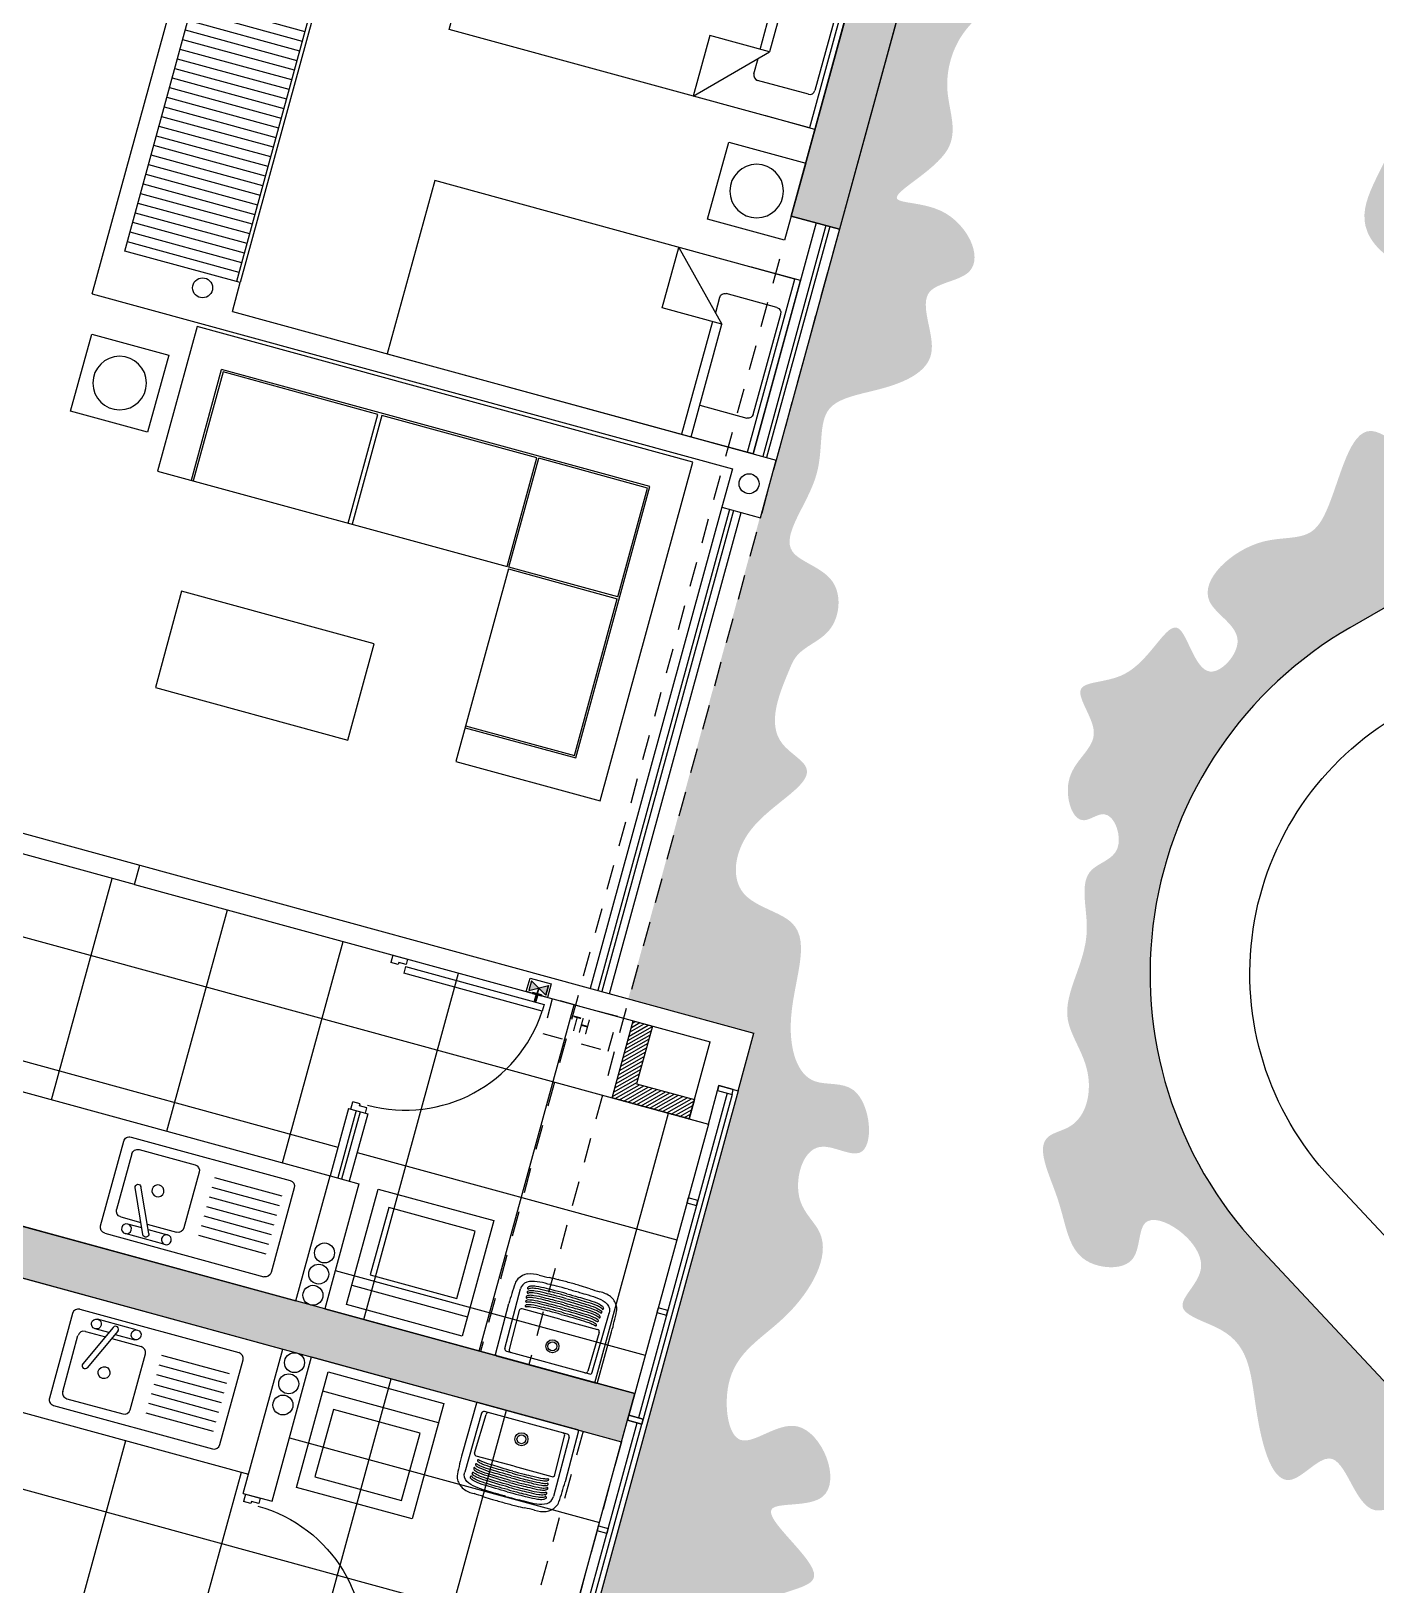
# Model space of a CAD drawing. Header units: millimetres. Extents: x 2471 to 2909, y 1327 to 1568.
# Drawn here: x 2601.81 to 2608.55, y 1382.75 to 1390.54 of the extents above; entities that cross this region are included whole.
import ezdxf
from ezdxf.enums import TextEntityAlignment as Align

# ---------------------------------------------------------------- set-up
doc = ezdxf.new("R2010")
doc.units = ezdxf.units.MM
doc.linetypes.add('CONTINUA', pattern=[0])
doc.linetypes.add('HIDDEN2', pattern=[0.1875, 0.125, -0.0625])
doc.layers.get('0').update_dxf_attribs({"color": 251, "lineweight": 9})
for name, color, linetype, lineweight in [('A-JARDIN', 251, 'Continuous', 13), ('A-MOBILIARIO', 251, 'Continuous', 13), ('A-MURO BAJO', 251, 'Continuous', 13), ('A-MUROS', 251, 'Continuous', 13), ('A-PLACAS', 251, 'Continuous', 13), ('A-PUERTAS', 251, 'Continuous', 13), ('A-VIDRIOS', 251, 'Continuous', 13), ('A-VIGAS', 251, 'HIDDEN2', 13), ('A_50_TextoIndicaciones', 251, 'Continuous', 13), ('CELOSIA', 251, 'Continuous', 13), ('CLOSET', 251, 'Continuous', 13), ('DLP_EQUIPAMIENTO', 251, 'Continuous', 13), ('Gas', 251, 'G_Larga', 13), ('HATCH', 251, 'Continuous', 13), ('RED-PLUVIAL', 251, 'Continuous', 13), ('XREF_PAISAJISMO_200612$0$A-MURO BAJO', 251, 'Continuous', 13)]:
    doc.layers.add(name, color=color, linetype=linetype, lineweight=lineweight)
doc.styles.add('AREAS', font='ARIALN.TTF', dxfattribs={"width": 0.8})
doc.styles.get("Standard").update_dxf_attribs({"font": 'arial.ttf'})
doc.linetypes.add('G_Larga', pattern='A,2,-0.01,["G",Standard,S=0.1,R=0,X=0,Y=-0.05],-0.1', length=2.11)

# ---------------------------------------------------------------- blocks, each defined once
blk = doc.blocks.new('ESTR_PISO-1_PISO')
at = {"layer": 'HATCH'}
h = blk.add_hatch(color=256, dxfattribs=at)
h.dxf.hatch_style = 1
h.paths.add_polyline_path([(-26.45, 2.95), (-29.9, 2.95), (-29.9, 1.5), (-29.65, 1.5), (-29.65, 2.7), (-26.45, 2.7)])
h.paths.add_polyline_path([(-22.65, -2.53), (-18.75, -2.53), (-18.75, 2.87), (-22.45, 2.87), (-22.45, -0.53), (-22.65, -0.53), (-22.65, 3.12), (-18.5, 3.12), (-18.5, -2.78), (-22.65, -2.78)])
h.paths.add_polyline_path([(-29.9, -2.45), (-26.45, -2.45), (-26.45, -2.2), (-29.9, -2.2)])
h.paths.add_polyline_path([(-30.3, -6.8), (-22.4, -6.8), (-22.4, -7.1), (-30.3, -7.1)])
h.paths.add_polyline_path([(-20.85, -4.75), (-21.55, -4.75), (-21.55, -5), (-20.85, -5)])
h.paths.add_polyline_path([(-22.45, 4.92), (-22.45, 6.87), (-18.75, 6.87), (-18.75, 4.92), (-18.55, 4.92), (-18.55, 6.87), (-18.05, 6.87), (-18.05, 7.12), (-22.45, 7.12), (-22.45, 13.72), (-22.65, 13.72), (-22.65, 4.92)])
h.paths.add_polyline_path([(-26.45, 8.52), (-29.65, 8.52), (-29.65, 9.7), (-29.9, 9.7), (-29.9, 8.27), (-26.45, 8.27)])
h.paths.add_polyline_path([(-19.15, 8.92), (-15.75, 8.92), (-15.75, 9.17), (-19.15, 9.17)])
h.paths.add_polyline_path([(-20.65, 18.07), (-16.65, 18.07), (-16.65, 18.32), (-20.65, 18.32)])
h.paths.add_polyline_path([(-19.15, 13.72), (-15.75, 13.72), (-15.75, 13.47), (-19.15, 13.47)])
h.paths.add_polyline_path([(-29.8, 18.32), (-25.8, 18.32), (-25.8, 18.07), (-29.55, 18.07), (-29.55, 17.67), (-29.8, 17.67)])
h.paths.add_polyline_path([(-26.45, 13.37), (-29.9, 13.37), (-29.9, 14.22), (-29.55, 14.22), (-29.55, 13.62), (-26.45, 13.62)])
h.paths.add_polyline_path([(-23.125, 31.12), (-28.725, 31.12), (-28.725, 30.92), (-23.375, 30.92), (-23.375, 24.62), (-23.125, 24.62)])
h.paths.add_polyline_path([(-17.2, 25.67), (-17.2, 24.22), (-17.45, 24.22), (-17.45, 25.67)])
h.paths.add_polyline_path([(-29, 25.67), (-29, 24.22), (-29.25, 24.22), (-29.25, 25.67)])
h.paths.add_polyline_path([(-29.25, 28.37), (-28.2, 28.37), (-28.2, 28.07), (-29.25, 28.07)])
h.paths.add_polyline_path([(-17.2, 30.92), (-17.2, 31.12), (-23.075, 31.12), (-23.075, 30.92)])
at = {"layer": 'A-PLACAS', "elevation": 0}
for points in [[(-17.2, 25.67), (-17.2, 24.22), (-17.45, 24.22), (-17.45, 25.67)], [(-20.65, 18.07), (-16.65, 18.07), (-16.65, 18.32), (-20.65, 18.32)]]:
    blk.add_lwpolyline(points, close=True, dxfattribs=at)
at = {"layer": 'A-VIGAS'}
for p, q in [((-17.45, 24.22, 0), (-17.45, 18.32, 0)), ((-17.2, 24.22, 0), (-17.2, 18.32, 0)), ((-16.85, 18.07, 0), (-16.85, 13.72, 0)), ((-16.65, 18.07, 0), (-16.65, 13.72, 0))]:
    blk.add_line(p, q, dxfattribs=at)
blk = doc.blocks.new('LAV_SEC')
at = {"layer": 'DLP_EQUIPAMIENTO', "color": 7}
blk.add_line((0, -0.1), (-0.6, -0.1), dxfattribs=at)
at = {"layer": 'DLP_EQUIPAMIENTO'}
blk.add_lwpolyline([(0, -0.6), (-0.6, -0.6), (-0.6, 0), (0, 0)], close=True, dxfattribs=at)
at = {"layer": 'DLP_EQUIPAMIENTO', "color": 7}
blk.add_lwpolyline([(-0.075, -0.175), (-0.525, -0.175), (-0.525, -0.525), (-0.075, -0.525)], close=True, dxfattribs=at)
blk = doc.blocks.new('LAV. AMAZONAS')
at = {"layer": 'DLP_EQUIPAMIENTO'}
for p, q in [((0.26, 0), (-0.26, 0)), ((-0.265, -0.005), (-0.2669, -0.2686)), ((-0.2271, -0.0469), (-0.2308, -0.3547)), ((0.2151, -0.035), (-0.2151, -0.035)), ((-0.208, -0.2488), (-0.2042, -0.0468)), ((0.208, -0.2488), (0.2042, -0.0468)), ((0.2271, -0.0469), (0.2308, -0.3547)), ((0.265, -0.005), (0.2669, -0.2686)), ((0, -0.261), (-0.196, -0.261)), ((0, -0.261), (0.196, -0.261))]:
    blk.add_line(p, q, dxfattribs=at)
at = {"layer": 'DLP_EQUIPAMIENTO', "color": 7}
for points in [[(-0.0001, -0.321, -0.004924), (-0.06, -0.3205, -0.005443), (-0.1041, -0.3191, -0.041272), (-0.157, -0.316, -0.068069), (-0.1833, -0.3101, -0.158546)], [(-0.0001, -0.31, -0.004924), (-0.06, -0.3095, -0.005443), (-0.1041, -0.3081, -0.041272), (-0.157, -0.305, -0.066903), (-0.1829, -0.2992, -0.004021)], [(-0.0001, -0.286, -0.004924), (-0.06, -0.2855, -0.005443), (-0.1041, -0.2841, -0.041272), (-0.157, -0.281, -0.059773), (-0.1802, -0.2762, -0.37117)], [(-0.0001, -0.297, -0.004924), (-0.06, -0.2965, -0.005443), (-0.1041, -0.2951, -0.041272), (-0.157, -0.292, -0.045554), (-0.1778, -0.2875)], [(0.0001, -0.286, 0.004924), (0.06, -0.2855, 0.005443), (0.1041, -0.2841, 0.041272), (0.157, -0.281, 0.059773), (0.1802, -0.2762, 0.37117)], [(0.0001, -0.297, 0.004924), (0.06, -0.2965, 0.005443), (0.1041, -0.2951, 0.041272), (0.157, -0.292, 0.045554), (0.1778, -0.2875)], [(0.0001, -0.31, 0.004924), (0.06, -0.3095, 0.005443), (0.1041, -0.3081, 0.041272), (0.157, -0.305, 0.066903), (0.1829, -0.2992, 0.004021)], [(0.0001, -0.321, 0.004924), (0.06, -0.3205, 0.005443), (0.1041, -0.3191, 0.041272), (0.157, -0.316, 0.068069), (0.1833, -0.3101, 0.158546)], [(-0.0001, -0.393, -0.004924), (-0.06, -0.3925, -0.005443), (-0.1041, -0.3911, -0.041272), (-0.157, -0.388, -0.064512), (-0.1851, -0.3816, -0.157603), (-0.1966, -0.3724)], [(-0.0001, -0.369, -0.004924), (-0.06, -0.3685, -0.005443), (-0.1041, -0.3671, -0.041272), (-0.157, -0.364, -0.068174), (-0.1834, -0.358, -0.157546), (-0.1925, -0.3517, -0.375783)], [(-0.0001, -0.382, -0.004924), (-0.06, -0.3815, -0.005443), (-0.1041, -0.3801, -0.041272), (-0.157, -0.377, -0.068174), (-0.1834, -0.371, -0.088848), (-0.1902, -0.3667, -0.37117)], [(-0.0001, -0.358, -0.004924), (-0.06, -0.3575, -0.005443), (-0.1041, -0.3561, -0.041272), (-0.157, -0.353, -0.068174), (-0.1834, -0.347, -0.012686), (-0.1882, -0.3447)], [(-0.0001, -0.334, -0.004924), (-0.06, -0.3335, -0.005443), (-0.1041, -0.3321, -0.041272), (-0.157, -0.329, -0.078711), (-0.1799, -0.3243, -0.062731), (-0.1859, -0.3211, -0.37117)], [(-0.0001, -0.345, -0.004924), (-0.06, -0.3445, -0.005443), (-0.1041, -0.3431, -0.041272), (-0.157, -0.34, -0.078711), (-0.1799, -0.3353, -0.054156), (-0.1851, -0.3326, -0.37117)], [(0.0001, -0.334, 0.004924), (0.06, -0.3335, 0.005443), (0.1041, -0.3321, 0.041272), (0.157, -0.329, 0.078711), (0.1799, -0.3243, 0.062731), (0.1859, -0.3211, 0.37117)], [(0.0001, -0.345, 0.004924), (0.06, -0.3445, 0.005443), (0.1041, -0.3431, 0.041272), (0.157, -0.34, 0.078711), (0.1799, -0.3353, 0.054156), (0.1851, -0.3326, 0.37117)], [(0.0001, -0.358, 0.004924), (0.06, -0.3575, 0.005443), (0.1041, -0.3561, 0.041272), (0.157, -0.353, 0.068174), (0.1834, -0.347, 0.012686), (0.1882, -0.3447)], [(0.0001, -0.369, 0.004924), (0.06, -0.3685, 0.005443), (0.1041, -0.3671, 0.041272), (0.157, -0.364, 0.068174), (0.1834, -0.358, 0.157546), (0.1925, -0.3517, 0.375783)], [(0.0001, -0.382, 0.004924), (0.06, -0.3815, 0.005443), (0.1041, -0.3801, 0.041272), (0.157, -0.377, 0.068174), (0.1834, -0.371, 0.088848), (0.1902, -0.3667, 0.37117)], [(0.0001, -0.393, 0.004924), (0.06, -0.3925, 0.005443), (0.1041, -0.3911, 0.041272), (0.157, -0.388, 0.064512), (0.1851, -0.3816, 0.157603), (0.1966, -0.3724)]]:
    blk.add_lwpolyline(points, format="xyb", dxfattribs=at)
at = {"layer": 'DLP_EQUIPAMIENTO'}
for points in [[(0, -0.417, -0.004925), (-0.0604, -0.4165, -0.00535), (-0.1043, -0.4151, -0.04023), (-0.1597, -0.4119, -0.10491), (-0.2087, -0.3967, -0.253945), (-0.2308, -0.3547, -0.253945)], [(0, -0.417, 0.004925), (0.0604, -0.4165, 0.00535), (0.1043, -0.4151, 0.04023), (0.1597, -0.4119, 0.10491), (0.2087, -0.3967, 0.253945), (0.2308, -0.3547, 0.253945)], [(-0.0611, -0.4495, 0.004927), (0, -0.45, 0.004927), (0.0611, -0.4495, 0.004927)]]:
    blk.add_lwpolyline(points, format="xyb", dxfattribs=at)
for radius in [0.0325, 0.0225]:
    blk.add_circle((0, -0.12), radius, dxfattribs=at)
for centre, radius, start, end in [((-0.26, -0.005), 0.005, 90, 179.5983), ((0.26, -0.005), 0.005, 0.4017, 90), ((-0.2151, -0.047), 0.012, 90, 179.31987), ((-0.1922, -0.047), 0.012, 90, 178.92487), ((0.1922, -0.047), 0.012, 1.07513, 90), ((0.2151, -0.047), 0.012, 0.68013, 90), ((1.0777, -0.2806), 1.3446, 179.48777, 183.97336), ((-0.196, -0.249), 0.012, 178.92487, 270), ((0.196, -0.249), 0.012, 270, 1.07513), ((-1.0777, -0.2806), 1.3446, 356.02664, 0.51223), ((-0.2016, -0.3694), 0.0623, 183.97336, 209.88729), ((0.2016, -0.3694), 0.0623, 330.11271, 356.02664), ((-0.1812, -0.3586), 0.0853, 209.37985, 246.45279), ((-0.165, -0.3061), 0.14, 248.94145, 273.2067), ((-0.1653, -1.2669), 0.821, 85.83353, 89.43183), ((-0.0188, 1.6329), 2.0828, 267.61129, 268.83808), ((0.0188, 1.6329), 2.0828, 271.16192, 272.38871), ((0.1653, -1.2669), 0.821, 90.56817, 94.16647), ((0.165, -0.3061), 0.14, 266.7933, 291.05855), ((0.1812, -0.3586), 0.0853, 293.54721, 330.62015)]:
    blk.add_arc(centre, radius, start, end, dxfattribs=at)
at = {"layer": 'DLP_EQUIPAMIENTO', "color": 7}
for centre, radius, start, end in [((-0.1848, -0.3029), 0.00409, 62.49072, 198.72203), ((-0.1792, -0.3009), 0.01, 198.72203, 245.46816), ((-0.1812, -0.2801), 0.00402, 67.2152, 203.94922), ((-0.1728, -0.2741), 0.0143, 212.14535, 249.2708), ((0.1728, -0.2741), 0.0143, 290.7292, 327.85465), ((0.1812, -0.2801), 0.00402, 336.05078, 112.7848), ((0.1848, -0.3029), 0.00409, 341.27797, 117.50928), ((0.1792, -0.3009), 0.01, 294.53184, 341.27797), ((-0.1935, -0.3694), 0.00427, 39.87924, 224.31503), ((-0.1898, -0.3485), 0.00418, 67.18441, 229.44378), ((-0.1843, -0.3232), 0.00817, 170.88837, 211.77597), ((-0.189, -0.3225), 0.00344, 23.66237, 170.88837), ((-0.1807, -0.321), 0.0124, 211.77597, 249.26327), ((0.1807, -0.321), 0.0124, 290.73673, 328.22403), ((0.189, -0.3225), 0.00344, 9.11163, 156.33763), ((0.1898, -0.3485), 0.00418, 310.55622, 112.81559), ((0.1935, -0.3694), 0.00427, 315.68497, 140.12076), ((0.1843, -0.3232), 0.00817, 328.22403, 9.11163)]:
    blk.add_arc(centre, radius, start, end, dxfattribs=at)
blk = doc.blocks.new('A$C7F1F7E1E')
for p, q in [((0.47, 0.8857), (0.03, 0.8857)), ((0, 0.03), (0, 0.8557)), ((0.5, 0.03), (0.5, 0.8557)), ((0.42, 0.4057), (0.13, 0.4057)), ((0.025, 0.3291), (0.025, 0.1291)), ((0.075, 0.2341), (0.075, 0.336)), ((0.1, 0.2226), (0.1, 0.3757)), ((0.45, 0.0857), (0.45, 0.3757)), ((0.0563, 0.2427), (0.2745, 0.1424)), ((0.0437, 0.2155), (0.2605, 0.1158)), ((0.075, 0.2011), (0.075, 0.1291)), ((0.1, 0.0857), (0.1, 0.1896)), ((0.03, 0), (0.47, 0)), ((0.42, 0.0557), (0.13, 0.0557))]:
    blk.add_line(p, q)
at = {"color": 7}
for p, q in [((0.1139, 0.4857), (0.1139, 0.8357)), ((0.1644, 0.4857), (0.1644, 0.8357)), ((0.2144, 0.4857), (0.2144, 0.8357)), ((0.2644, 0.4857), (0.2644, 0.8357)), ((0.3144, 0.4857), (0.3144, 0.8357)), ((0.3644, 0.4857), (0.3644, 0.8357)), ((0.4144, 0.4857), (0.4144, 0.8357))]:
    blk.add_line(p, q, dxfattribs=at)
for centre, major_axis, start_param, end_param in [((0.03, 0.8557), (-0.0212, 0.0212), -0.785398, 0.785398), ((0.47, 0.8557), (-0.0212, 0.0212), -2.356194, -0.785398), ((0.13, 0.3757), (-0.0212, 0.0212), -0.785398, 0.785398), ((0.42, 0.3757), (-0.0212, 0.0212), -2.356194, -0.785398), ((0.05, 0.2291), (0.0106, 0.0106), 0.354541, 3.496133), ((0.13, 0.0857), (-0.0212, 0.0212), 0.785398, 2.356194), ((0.2662, 0.1299), (0.0106, 0.0106), -2.738452, 0.356745), ((0.42, 0.0857), (-0.0212, 0.0212), 2.356194, 3.926991), ((0.03, 0.03), (-0.0212, 0.0212), 0.785398, 2.356194), ((0.47, 0.03), (-0.0212, 0.0212), 2.356194, 3.926991)]:
    blk.add_ellipse(centre, major_axis=major_axis, ratio=1, start_param=start_param, end_param=end_param)
for centre, major_axis in [((0.05, 0.336), (-0.0177, 0.0177)), ((0.275, 0.2307), (-0.0212, 0.0212)), ((0.05, 0.1291), (-0.0177, 0.0177))]:
    blk.add_ellipse(centre, major_axis=major_axis, ratio=1)
blk = doc.blocks.new('P-80 MARCO 3.5x1.5')
at = {"layer": 'A-PUERTAS'}
for p, q in [((0.038, 0.0762), (0.038, 0.7962)), ((0.038, 0.7962), (0.073, 0.7962)), ((0.073, 0.7962), (0.073, 0.0762)), ((0.038, 0.0762), (0.073, 0.0762))]:
    blk.add_line(p, q, dxfattribs=at)
at = {"layer": 'A-PUERTAS', "linetype": 'Continuous'}
for p, q in [((0, 0), (0, 0.0762)), ((0, 0.0762), (0.028, 0.0762)), ((0, 0), (0.038, 0)), ((0.028, 0.0762), (0.028, 0.0382)), ((0.028, 0.0382), (0.038, 0.0382)), ((0.038, 0.0382), (0.038, 0)), ((0.762, 0.0382), (0.762, 0)), ((0.772, 0.0382), (0.762, 0.0382)), ((0.8, 0), (0.762, 0)), ((0.8, 0.0762), (0.772, 0.0762)), ((0.772, 0.0762), (0.772, 0.0382)), ((0.8, 0), (0.8, 0.0762))]:
    blk.add_line(p, q, dxfattribs=at)
at = {"layer": 'A-PUERTAS', "color": 7, "linetype": 'Continuous'}
blk.add_arc((0.0365, 0.0755), 0.7216, 0.05198, 87.09685, dxfattribs=at)
blk = doc.blocks.new('A$C63D03590')
at = {"layer": 'Gas', "linetype": 'Continuous', "lineweight": 0, "true_color": 0xa87e00}
for points in [[(0.007, -0.059), (0.007, 0), (-0.008, 0), (-0.008, -0.059)], [(0.073, -0.073), (0.073, -0.157), (-0.073, -0.073), (-0.073, -0.157)], [(0.037, -0.059), (-0.038, -0.059), (-0.038, -0.066), (0.037, -0.066)]]:
    blk.add_hatch(color=44, dxfattribs=at).paths.add_polyline_path(points)
at = {"color": 44, "true_color": 0xa87e00}
for p, q in [((0.007, 0), (-0.008, 0)), ((-0.008, -0.059), (-0.008, 0)), ((0.007, -0.059), (0.007, 0)), ((-0.073, -0.073), (-0.073, -0.157)), ((0.073, -0.073), (-0.073, -0.157)), ((-0.073, -0.073), (0.073, -0.157)), ((-0.038, -0.059), (0.037, -0.059)), ((-0.038, -0.066), (-0.038, -0.059)), ((-0.038, -0.066), (0.037, -0.066)), ((0, -0.115), (0, -0.066)), ((0.037, -0.066), (0.037, -0.059)), ((0.073, -0.157), (0.073, -0.073))]:
    blk.add_line(p, q, dxfattribs=at)
at = {"color": 44, "linetype": 'CONTINUA', "lineweight": 30, "ltscale": 10, "true_color": 0xa87e00}
blk.add_line((0, -0.115), (0, -0.066), dxfattribs=at)
at = {"color": 44, "linetype": 'CONTINUA', "lineweight": 20, "ltscale": 10, "true_color": 0xa87e00}
for points in [[(-0.038, -0.059), (-0.038, -0.066), (0.037, -0.066), (0.037, -0.059), (0.007, -0.059), (0.007, 0), (-0.008, 0), (-0.008, -0.059), (-0.038, -0.059)], [(-0.073, -0.073), (0.073, -0.157), (0.073, -0.073), (-0.073, -0.157), (-0.073, -0.073)]]:
    blk.add_lwpolyline(points, dxfattribs=at)
at = {"color": 44, "linetype": 'CONTINUA', "lineweight": 20, "true_color": 0xa87e00}
blk.add_lwpolyline([(0.037, -0.059), (-0.038, -0.059), (-0.038, -0.066), (0.037, -0.066)], close=True, dxfattribs=at)
blk = doc.blocks.new('TERMA_SOLE-10L')
at = {"layer": 'DLP_EQUIPAMIENTO', "color": 2, "linetype": 'HIDDEN2', "ltscale": 0.3}
blk.add_lwpolyline([(-0.17, 0), (-0.17, -0.18), (0.17, -0.18), (0.17, 0)], close=True, dxfattribs=at)
at = {"layer": 'A_50_TextoIndicaciones', "style": 'AREAS', "width": 0.8}
blk.add_text('TH', height=0.07528, dxfattribs=at).set_placement((0, -0.09, 0), align=Align.MIDDLE_CENTER)
blk = doc.blocks.new('A$C2A08204E')
for p, q in [((0, 0), (0, 1.76)), ((0, 1.76), (2.575, 1.76)), ((2.575, 1.76), (2.575, 1.01)), ((0.175, 0.175), (0.175, 1.585)), ((0.175, 1.585), (2.4, 1.585)), ((0.185, 1.575), (0.75, 1.575)), ((0.185, 1.01), (0.185, 1.575)), ((0.75, 1.01), (0.75, 1.575)), ((0.76, 1.575), (1.565, 1.575)), ((0.76, 1.01), (0.76, 1.575)), ((1.565, 1.575), (1.565, 1.01)), ((1.585, 1.575), (2.39, 1.575)), ((1.585, 1.01), (1.585, 1.575)), ((2.39, 1.575), (2.39, 1.01)), ((2.4, 1.01), (2.4, 1.585)), ((0.185, 1.01), (0.75, 1.01)), ((0.185, 0.185), (0.185, 1)), ((0.75, 1), (0.185, 1)), ((0.75, 1), (0.75, 0)), ((2.575, 1.01), (0.76, 1.01)), ((0.75, 0.175), (0.175, 0.175)), ((0.75, 0.185), (0.185, 0.185)), ((0.75, 0), (0, 0))]:
    blk.add_line(p, q)
blk = doc.blocks.new('VELADOR')
blk.add_lwpolyline([(0, 0.4), (0, 0), (0.4, 0), (0.4, 0.4)], close=True)
blk.add_circle((0.2, 0.2), 0.1344)
blk = doc.blocks.new('1 PLAZA')
for p, q in [((-0.45, 0), (0.45, 0)), ((-0.45, 0), (-0.45, -0.2551)), ((0.45, 0), (0.45, -0.2551)), ((-0.2592, -0.0513), (0.2619, -0.0513)), ((-0.2859, -0.3221), (-0.2859, -0.0781)), ((0.2887, -0.0781), (0.2887, -0.3415)), ((-0.45, -0.3221), (0.1356, -0.3221)), ((0.1356, -0.371), (-0.45, -0.371)), ((0.45, -0.6318), (0.1356, -0.3221)), ((0.1356, -0.3221), (0.1356, -0.6318)), ((0.2619, -0.3683), (0.1825, -0.3683)), ((0.1356, -0.6318), (0.45, -0.6318))]:
    blk.add_line(p, q)
blk.add_lwpolyline([(-0.45, -1.9), (-0.45, -0.0287), (0.45, -0.0287), (0.45, -1.9)], close=True)
for centre, start, end in [((-0.2592, -0.0781), 90, 180), ((0.2619, -0.0781), 0, 90), ((0.2619, -0.3415), 270, 0)]:
    blk.add_arc(centre, 0.0267, start, end)
blk = doc.blocks.new('TORRE-B_PLAN-GEN')
at = {"layer": 'HATCH'}
h = blk.add_hatch(dxfattribs=at)
h.set_pattern_fill('_USER', color=256, scale=0.05, pattern_type=0)
h.set_pattern_definition([(0, (-18.075, 46.57), (2e-18, 0.05), [])])
h.paths.add_polyline_path([(-20.625, 38.82), (-20.045, 38.82), (-20.045, 40.4), (-20.625, 40.4)])
h = blk.add_hatch(dxfattribs=at)
h.set_pattern_fill('_USER', color=256, scale=0.6, double=1, pattern_type=0)
h.set_pattern_definition([(0, (-22.14, 34.12), (8e-17, 0.6), []), (90, (-22.14, 34.12), (-0.6, 1e-16), [])])
h.paths.add_polyline_path([(-17.15, 35.37), (-17.15, 35.77), (-18.3219, 35.77), (-18.3219, 35.742), (-18.3599, 35.742), (-18.36, 35.732), (-18.3981, 35.732), (-18.3981, 35.77), (-21.24, 35.77), (-21.24, 35.8199), (-22.14, 35.8199), (-22.14, 34.12), (-21.99, 34.12), (-21.99, 33.97), (-21.19, 33.97), (-21.19, 34.62), (-18.41, 34.62), (-18.41, 34.97), (-18.3981, 34.97), (-18.3981, 35.008), (-18.3599, 35.008), (-18.3599, 34.998), (-18.3219, 34.998), (-18.3219, 34.97), (-18.31, 34.97), (-18.31, 34.62), (-18.26, 34.62), (-18.26, 33.97), (-16.65, 33.97), (-16.65, 35.37)])
h = blk.add_hatch(dxfattribs=at)
h.set_pattern_fill('ANSI31', color=256, scale=0.005)
h.set_pattern_definition([(45, (-463.144266, -161.923824), (-0.01122532015, 0.01122532015), [])])
h.paths.add_polyline_path([(-16.75, 35.37), (-17.15, 35.37), (-17.15, 35.77), (-17.05, 35.77), (-17.05, 35.47), (-16.75, 35.47)])
h = blk.add_hatch(dxfattribs=at)
h.set_pattern_fill('_USER', color=256, scale=0.6, double=1, pattern_type=0)
h.set_pattern_definition([(0, (-22.53, 33.85), (8e-17, 0.6), []), (90, (-22.53, 33.85), (-0.6, 8e-17), [])])
h.paths.add_polyline_path([(-18.3981, 32.17), (-18.3981, 32.208), (-18.3599, 32.208), (-18.3599, 32.198), (-18.3219, 32.198), (-18.3219, 32.17), (-17.25, 32.17), (-17.25, 32.57), (-16.65, 32.57), (-16.65, 33.72), (-18.26, 33.72), (-18.26, 32.97), (-18.3219, 32.97), (-18.3219, 32.942), (-18.3599, 32.942), (-18.3599, 32.932), (-18.3981, 32.932), (-18.3981, 32.97), (-18.41, 32.97), (-18.41, 33.07), (-21.78, 33.07), (-21.78, 33.72), (-22.53, 33.72), (-22.53, 32.22), (-21.78, 32.22), (-21.78, 32.12), (-20.88, 32.12), (-20.88, 32.17)])
h.paths.add_polyline_path([(-18.3219, 32.208), (-17.6019, 32.208), (-17.6019, 32.243), (-18.3219, 32.243)], flags=16)
at = {"elevation": 0}
blk.add_lwpolyline([(-17.705, 35.77), (-17.705, 35.84), (-17.595, 35.84), (-17.595, 35.77)], close=True, dxfattribs=at)
at = {"layer": 'A-MOBILIARIO', "elevation": 0}
blk.add_lwpolyline([(-19.9, 37.25), (-19.9, 36.75), (-18.9, 36.75), (-18.9, 37.25)], close=True, dxfattribs=at)
at = {"layer": 'A-MURO BAJO'}
for p, q in [((-17.32, 39.87, 0), (-17.32, 38.67, 0)), ((-17.2, 39.87), (-17.2, 38.67)), ((-18.41, 34.97, 0), (-18.31, 34.97, 0)), ((-18.41, 34.97, 0), (-18.41, 34.62, 0)), ((-18.31, 34.97, 0), (-18.31, 34.62, 0))]:
    blk.add_line(p, q, dxfattribs=at)
at = {"layer": 'A-MURO BAJO', "color": 4}
for p, q in [((-17.4, 38.37), (-17.4, 35.87)), ((-17.3, 35.87), (-17.3, 38.37)), ((-16.55, 35.57, 0), (-16.55, 32.17, 0)), ((-16.65, 35.37, 0), (-16.65, 33.97, 0)), ((-16.65, 32.57, 0), (-16.65, 33.72, 0))]:
    blk.add_line(p, q, dxfattribs=at)
at = {"layer": 'A-MURO BAJO', "elevation": 0}
for points in [[(-19.74, 35.77), (-21.14, 35.77), (-21.14, 35.87), (-19.74, 35.87)], [(-21.19, 33.97), (-21.19, 34.62), (-18.41, 34.62)], [(-21.78, 33.72), (-21.78, 33.07), (-18.41, 33.07)]]:
    blk.add_lwpolyline(points, dxfattribs=at)
at = {"layer": 'A-MUROS'}
for p, q in [((-17.2, 41.32), (-17.2, 39.87)), ((-17.45, 41.22), (-17.45, 39.87)), ((-20.725, 38.57), (-20.725, 40.42)), ((-20.625, 38.82), (-20.625, 40.42)), ((-17.45, 39.87), (-17.2, 39.87)), ((-20.025, 38.82), (-20.625, 38.82, 0)), ((-20.025, 38.67), (-20.025, 38.82)), ((-20.025, 38.67), (-17.2, 38.67)), ((-19.74, 35.87, 0), (-16.55, 35.87, 0)), ((-19.74, 35.77, 0), (-19.74, 35.87, 0)), ((-16.55, 35.57), (-16.55, 35.87)), ((-19.74, 35.77, 0), (-16.75, 35.77, 0)), ((-16.75, 35.37, 0), (-16.75, 35.77)), ((-16.65, 35.57), (-16.55, 35.57)), ((-16.65, 35.37, 0), (-16.65, 35.57, 0)), ((-16.75, 35.37, 0), (-16.65, 35.37, 0)), ((-21.99, 33.97, 0), (-18.41, 33.97, 0)), ((-16.65, 33.97, 0), (-16.65, 33.8325, 0)), ((-16.65, 33.72, 0), (-16.65, 33.845, 0)), ((-22.53, 33.72, 0), (-18.41, 33.72, 0)), ((-18.41, 32.97, 0), (-18.41, 33.72, 0)), ((-18.26, 32.97, 0), (-18.26, 33.72, 0)), ((-18.26, 33.72, 0), (-16.65, 33.72, 0)), ((-18.41, 32.97, 0), (-18.26, 32.97, 0))]:
    blk.add_line(p, q, dxfattribs=at)
at = {"layer": 'A-MUROS', "elevation": 0}
for points in [[(-20.725, 38.57), (-17.4, 38.57), (-17.4, 38.37), (-17.2, 38.37), (-17.2, 38.67)], [(-18.41, 33.97), (-18.41, 34.62), (-18.26, 34.62), (-18.26, 33.97), (-16.65, 33.97)]]:
    blk.add_lwpolyline(points, dxfattribs=at)
at = {"layer": 'A-MUROS', "color": 3, "elevation": 0}
blk.add_lwpolyline([(-16.75, 35.37), (-17.15, 35.37), (-17.15, 35.77), (-17.05, 35.77), (-17.05, 35.47), (-16.75, 35.47)], close=True, dxfattribs=at)
at = {"layer": 'A-VIDRIOS'}
for p, q in [((-17.27, 39.87), (-17.27, 38.67)), ((-17.25, 39.87), (-17.25, 38.67)), ((-17.36, 38.37), (-17.36, 35.87)), ((-17.34, 38.37), (-17.34, 35.87)), ((-18.37, 34.97, 0), (-18.37, 34.62, 0)), ((-18.35, 34.97, 0), (-18.35, 34.62, 0))]:
    blk.add_line(p, q, dxfattribs=at)
at = {"layer": 'CELOSIA'}
for p, q in [((-16.6, 35.545, 0), (-16.6, 33.8575, 0)), ((-16.575, 35.545, 0), (-16.575, 33.8575, 0)), ((-16.6, 32.195, 0), (-16.6, 33.8325, 0)), ((-16.575, 32.195, 0), (-16.575, 33.8325, 0))]:
    blk.add_line(p, q, dxfattribs=at)
at = {"layer": 'CELOSIA', "elevation": 0}
for points in [[(-16.575, 35.57), (-16.65, 35.57), (-16.65, 35.545), (-16.575, 35.545)], [(-16.6, 34.9867), (-16.65, 34.9867), (-16.65, 34.9617), (-16.6, 34.9617)], [(-16.6, 34.4158), (-16.65, 34.4158), (-16.65, 34.3908), (-16.6, 34.3908)], [(-16.575, 33.8575), (-16.65, 33.8575), (-16.65, 33.8325), (-16.575, 33.8325)], [(-16.575, 33.8325), (-16.65, 33.8325), (-16.65, 33.8575), (-16.575, 33.8575)], [(-16.6, 33.2575), (-16.65, 33.2575), (-16.65, 33.2825), (-16.6, 33.2825)]]:
    blk.add_lwpolyline(points, close=True, dxfattribs=at)
at = {"layer": 'CLOSET'}
for points in [[(-20.625, 40.42), (-20.025, 40.42), (-20.025, 38.82)], [(-20.625, 40.4), (-20.045, 40.4), (-20.045, 38.82)]]:
    blk.add_lwpolyline(points, dxfattribs=at)
at = {"layer": 'RED-PLUVIAL'}
for centre in [(-20.2, 38.745, 0), (-17.3, 38.52), (-18.335, 34.24, 0), (-18.335, 34.13, 0), (-18.335, 34.02, 0), (-18.335, 33.67, 0), (-18.335, 33.56, 0), (-18.335, 33.45, 0)]:
    blk.add_circle(centre, 0.05, dxfattribs=at)
for name, p in [('ESTR_PISO-1_PISO', (0, 15.65, 0)), ('TERMA_SOLE-10L', (-17.4, 35.77, 0))]:
    blk.add_blockref(name, p)
at = {"xscale": 0.6023723109924505, "yscale": 0.6023723109924505, "zscale": 0.6023723109924505, "rotation": 179.9999999999998}
blk.add_blockref('A$C63D03590', (-17.65, 35.7345), dxfattribs=at)
at = {"layer": 'A-MOBILIARIO', "extrusion": (3.60286e-08, 4.49068e-08, 1), "rotation": 270}
blk.add_blockref('1 PLAZA', (-17.45, 40.77, 0), dxfattribs=at)
at = {"layer": 'A-MOBILIARIO', "extrusion": (-3.60286e-08, 4.49068e-08, -1), "zscale": -1, "rotation": 90}
for name, p in [('VELADOR', (17.85, 39.745, 0)), ('1 PLAZA', (17.32, 39.12, 0)), ('VELADOR', (20.675, 37.975, 0))]:
    blk.add_blockref(name, p, dxfattribs=at)
at = {"layer": 'A-MOBILIARIO', "xscale": -1}
blk.add_blockref('A$C2A08204E', (-17.6, 36.79, 0), dxfattribs=at)
at = {"layer": 'A-PUERTAS', "linetype": 'Continuous', "extrusion": (3.60286e-08, 4.49068e-08, 1), "rotation": 270}
blk.add_blockref('P-80 MARCO 3.5x1.5', (-18.3981, 35.77, 0), dxfattribs=at)
at = {"layer": 'A-PUERTAS', "linetype": 'Continuous', "extrusion": (-3.36675e-08, 4.25457e-08, -1), "zscale": -1, "rotation": 89.99997448340093}
blk.add_blockref('P-80 MARCO 3.5x1.5', (18.3981, 32.17, 0), dxfattribs=at)
at = {"layer": 'DLP_EQUIPAMIENTO', "extrusion": (-3.60199e-08, -4.49137e-08, 1), "rotation": 180.0041860354642}
blk.add_blockref('LAV_SEC', (-18.16, 34.02, 0), dxfattribs=at)
at = {"layer": 'DLP_EQUIPAMIENTO', "extrusion": (3.60285e-08, -4.49068e-08, -1), "zscale": -1, "rotation": 90}
blk.add_blockref('A$C7F1F7E1E', (19.4529, 34.045, 0), dxfattribs=at)
at = {"layer": 'DLP_EQUIPAMIENTO', "extrusion": (-3.60232e-08, -4.49111e-08, 1), "rotation": 179.9999999999999}
blk.add_blockref('LAV. AMAZONAS', (-17.11, 33.97, 0), dxfattribs=at)
at = {"layer": 'DLP_EQUIPAMIENTO', "extrusion": (-3.60285e-08, -4.49068e-08, 1), "rotation": 270}
blk.add_blockref('A$C7F1F7E1E', (-19.4729, 33.645, 0), dxfattribs=at)
at = {"layer": 'DLP_EQUIPAMIENTO', "extrusion": (3.60199e-08, 4.49137e-08, 1), "rotation": 0.004186035464465909}
blk.add_blockref('LAV_SEC', (-17.56, 33.67, 0), dxfattribs=at)
at = {"layer": 'DLP_EQUIPAMIENTO', "extrusion": (3.60232e-08, 4.49111e-08, 1)}
blk.add_blockref('LAV. AMAZONAS', (-17.1368, 33.72, 0), dxfattribs=at)
blk = doc.blocks.new('terraza esquina')
at = {"layer": 'A-JARDIN', "true_color": 0x4d6600}
h = blk.add_hatch(dxfattribs=at)
h.set_pattern_fill('AR-SAND', color=58, scale=0.001, angle=15.2922)
h.set_pattern_definition([(52.7922, (-225.920287, -156.84542), (-0.0144512492, 0.0467864795), [0, -0.038608, 0, -0.04318, 0, -0.041275]), (22.7922, (-225.920287, -156.84542), (0.024455046, 0.081000276), [0, -0.020828, 0, -0.034798, 0, -0.013335]), (342.7922, (-225.950423, -156.85366), (0.076260692, 0.0210004), [0, -0.0127, 0, -0.04572, 0, -0.05969]), (332.7922, (-225.95042, -156.85366), (0.06777257, 0.041641784), [0, -0.00635, 0, -0.029972, 0, -0.03429])])
edge = h.paths.add_edge_path()
edge.add_line((32.674, 40.9484), (32.6741, 51.0448))
edge.add_line((32.6741, 51.0448), (37.7272, 47.4153))
edge.add_arc((37.1438, 46.6031), 1, -44.76453, 54.31138, ccw=False)
edge.add_line((37.8538, 45.8989), (35.669, 43.6961))
edge.add_arc((37.089, 42.2877), 2, 135.23547, 238.37136)
edge.add_line((36.0402, 40.5848), (38.9, 38.8234))
edge.add_arc((38.3756, 37.972), 1, -38.06577, 58.37136, ccw=False)
edge.add_line((39.1629, 37.3554), (35.5816, 32.7824))
edge.add_arc((37.1562, 31.5493), 2, 141.93423, 231.84968)
edge.add_line((35.9207, 29.9765), (39.0247, 27.5383))
edge.add_arc((38.5614, 26.9485), 0.75, -90, 51.84968, ccw=False)
edge.add_line((38.5614, 26.1985), (31.824, 26.1985))
edge.add_line((31.824, 26.1985), (31.824, 27.8484))
edge.add_line((31.824, 27.8484), (30.9239, 27.8484))
edge.add_line((30.9239, 27.8484), (30.9239, 29.6484))
edge.add_line((30.9239, 29.6484), (34.1239, 29.6484))
edge.add_line((34.1239, 29.6484), (34.1239, 31.3043))
edge.add_spline(control_points=[(34.1239, 31.3043), (34.2045, 31.227), (34.4631, 30.979), (34.4623, 30.4403), (34.4791, 29.8928), (35.0409, 29.6516), (34.4689, 29.1251), (33.9577, 29.057), (33.5052, 28.3635), (33.1871, 29.0446), (32.5631, 28.791), (32.2259, 29.3535), (31.7437, 29.3932), (31.3083, 29.1094), (31.7384, 28.7611), (31.071, 28.5535), (31.6808, 28.0811), (32.3547, 28.72), (32.0563, 28.0097), (32.5367, 27.7323), (32.917, 28.184), (33.2871, 27.6352), (33.5901, 28.0135), (33.9082, 27.5378), (34.2782, 27.9698), (34.7871, 28.2414), (34.9654, 27.6411), (35.5605, 27.5763), (35.6934, 27.985), (36.1261, 28.1097), (36.4182, 27.7535), (36.8398, 28.0139), (37.0324, 27.6051), (37.599, 27.8399), (37.1602, 28.1773), (37.6099, 28.5173), (37.1628, 28.6474), (36.8141, 28.7783), (36.7717, 28.3277), (36.2323, 28.178), (36.0851, 28.6406), (36.1811, 28.9728), (36.5603, 29.0256), (36.2848, 29.3345), (36.0608, 28.9724), (35.9129, 29.5905), (35.4285, 29.5807), (35.4785, 29.9979), (35.2969, 30.3124), (34.8499, 30.2168), (34.971, 30.8368), (34.4297, 31.2274), (34.9622, 31.6173), (34.8934, 32.0608), (35.1307, 32.3756), (34.9175, 32.6782), (35.215, 32.8544), (34.8744, 33.1485), (35.3152, 33.4195), (35.6992, 33.4626), (35.6602, 33.7214), (35.8177, 33.9157), (36.0916, 33.7237), (36.0489, 34.1909), (36.2858, 34.4493), (36.7439, 34.3671), (36.5856, 34.7724), (36.3192, 34.4808), (35.9887, 34.7371), (36.2726, 35.0983), (36.6229, 35.1846), (36.8778, 35.7263), (37.1795, 35.3071), (37.5653, 35.5501), (37.3804, 35.8154), (37.3524, 36.2678), (38.108, 36.4501), (37.6541, 36.9571), (37.353, 36.5632), (37.3654, 37.1491), (37.0461, 37.4541), (37.5529, 37.7106), (37.0163, 37.8824), (37.3428, 38.3211), (36.9563, 38.3574), (36.9658, 38.7355), (37.4468, 38.9819), (37.4887, 38.5083), (37.9514, 38.7256), (37.6545, 39.1822), (37.3444, 39.2717), (37.1741, 39.6679), (36.9145, 39.3205), (36.6924, 39.811), (36.4868, 39.3485), (36.2055, 39.8408), (36.129, 40.1577), (35.6673, 40.1458), (35.9293, 40.4816), (35.3778, 40.6752), (35.5197, 40.3141), (35.1565, 40.2318), (35.0622, 40.5322), (34.7959, 40.8083), (35.0501, 40.9367), (35.0281, 41.2313), (34.7246, 41.4537), (34.8872, 41.8319), (34.655, 42.1657), (34.9027, 42.3005), (34.7485, 42.5343), (34.6142, 42.3446), (34.4377, 42.6349), (34.6729, 42.8308), (34.347, 43.0695), (34.742, 43.135), (34.7916, 43.6537), (35.0398, 43.169), (35.2284, 43.5435), (34.8089, 43.6152), (35.0733, 44.0331), (35.371, 44.0596), (35.4308, 44.3466), (35.4034, 44.801), (35.9473, 44.4695), (36.1371, 44.9629), (36.3409, 45.2883), (36.0884, 45.5935), (35.795, 45.2926), (35.6921, 45.6377), (35.4656, 45.4781), (35.0697, 45.6644), (35.3102, 46.0721), (35.1685, 46.6591), (35.7542, 46.3535), (35.894, 46.9096), (35.8764, 47.5847), (36.3852, 47.2258), (36.8113, 47.7027), (36.2164, 47.7304), (36.4839, 48.199), (35.9585, 48.1995), (36.2031, 47.9248), (36.0403, 47.7739), (35.8011, 47.524), (35.6613, 48.0911), (35.0891, 48.3458), (35.5997, 48.6042), (35.2068, 48.7849), (35.1927, 49.0697), (34.883, 49.0637), (34.9551, 48.8601), (34.6445, 48.7905), (34.6654, 49.1803), (34.2706, 49.2461), (33.8983, 49.1281), (33.8303, 49.4769), (33.6959, 49.7965), (33.1921, 49.6481), (33.4691, 49.3404), (33.2239, 49.2116), (33.0762, 49.4147), (32.9901, 49.0883), (33.239, 49.0864), (33.2217, 48.7926), (33.3963, 48.9314), (33.5143, 48.7146), (33.3984, 48.655), (33.3417, 48.6258)], knot_values=[0, 0, 0, 0, 0.325992, 1.045727, 1.530671, 1.827246, 2.503225, 2.888886, 3.601597, 3.977482, 4.52427, 5.149665, 5.580895, 5.947946, 6.230895, 6.651616, 7.039077, 7.684275, 8.077303, 8.470535, 8.891379, 9.401716, 9.634108, 9.936062, 10.564729, 10.865656, 11.456332, 11.888489, 12.248234, 12.576925, 13.030745, 13.363809, 13.69048, 14.076141, 14.405129, 14.744668, 15.096397, 15.390072, 15.673021, 16.149605, 16.523474, 16.874373, 17.078495, 17.329084, 17.501253, 17.958454, 18.349457, 18.644827, 19.024488, 19.240544, 19.741086, 20.278689, 20.784398, 21.1692, 21.562043, 21.80928, 22.037419, 22.263778, 22.74482, 23.076859, 23.221084, 23.452032, 23.630928, 23.911109, 24.350053, 24.634942, 24.838822, 25.138971, 25.401677, 25.729083, 26.191401, 26.601997, 26.94079, 27.270016, 27.45762, 27.798321, 28.480547, 28.811913, 29.050127, 29.421275, 29.86204, 30.138883, 30.442367, 30.833746, 31.031375, 31.284062, 31.725603, 31.974528, 32.246514, 32.689642, 33.093817, 33.352817, 33.567457, 33.914132, 34.128356, 34.494424, 34.961615, 35.18537, 35.403205, 35.759667, 35.949366, 36.165133, 36.522605, 36.839114, 36.955502, 37.246003, 37.526252, 37.981231, 38.286114, 38.450341, 38.636607, 38.739539, 38.947905, 39.229543, 39.447312, 39.679487, 40.036387, 40.300212, 40.504937, 40.751545, 41.146826, 41.404593, 41.563928, 41.986869, 42.285769, 42.872455, 43.137003, 43.404908, 43.697906, 43.910283, 44.06541, 44.358909, 44.913408, 45.253241, 45.631957, 46.086857, 46.631847, 47.036933, 47.401921, 47.722849, 48.063841, 48.315067, 48.537502, 48.729139, 48.907615, 49.423788, 49.873149, 50.150958, 50.411953, 50.746704, 50.905549, 51.01571, 51.229362, 51.440715, 51.892974, 52.160142, 52.427146, 52.769441, 53.091085, 53.370271, 53.526337, 53.675686, 53.873288, 54.042242, 54.248627, 54.341807, 54.514737, 54.680296, 54.680296, 54.680296, 54.680296], degree=3, periodic=0)
edge.add_spline(control_points=[(33.3417, 48.6258), (33.2559, 48.6105), (33.0751, 48.5782), (33.312, 48.0877), (32.8836, 47.3286), (33.5644, 47.5), (33.5791, 47.1216), (33.4327, 46.817), (32.9902, 47.1377), (33.3477, 46.4117), (32.986, 46.1466), (32.9797, 45.7488), (33.2062, 45.4774), (32.7684, 45.0985), (33.2063, 45.2407), (33.4896, 44.9104), (33.0755, 44.7721), (33.3868, 44.4588), (33.1123, 44.2226), (32.7753, 44.0902), (32.966, 43.7198), (32.7394, 43.2821), (33.1547, 43.2941), (33.2093, 42.9758), (33.0328, 42.871), (33.0049, 42.6525), (32.9685, 42.3921), (33.3692, 42.2923), (32.9681, 41.9798), (33.0247, 41.5492), (33.5182, 41.5878), (33.4139, 41.1041), (33.6323, 40.7311), (33.9367, 40.8926), (34.1097, 40.4272), (33.712, 40.5598), (33.7151, 40.1839), (34.0167, 40.0508), (33.8864, 39.574), (33.5845, 39.3308), (33.79, 38.8268), (34.0621, 39.2771), (34.4533, 38.7508), (33.8148, 38.6887), (34.5607, 38.3945), (33.97, 38.2317), (34.1133, 37.6921), (33.6373, 37.9294), (33.6201, 37.5448), (33.5911, 37.2692), (33.7284, 36.9421), (34.1359, 36.818), (33.8514, 36.5028), (33.7129, 36.0937), (34.2988, 35.8677), (33.9251, 35.567), (33.6937, 35.8332), (33.6074, 35.6144), (33.4103, 35.4132), (33.8838, 35.3159), (33.544, 35.007), (33.9878, 34.7668), (34.0872, 35.2069), (34.5567, 35.0798), (34.4091, 34.6873), (34.9665, 34.8077), (35.0853, 33.9503), (34.5283, 34.1), (34.5025, 34.3729), (34.1854, 34.2487), (34.3098, 33.9317), (34.196, 33.7423), (34.124, 33.6224)], knot_values=[0, 0, 0, 0, 0.212693, 0.448327, 1.324982, 1.592455, 1.941718, 2.1606, 2.426364, 2.899717, 3.386602, 3.69186, 3.981915, 4.335381, 4.564495, 4.898461, 5.123575, 5.429382, 5.719503, 6.01983, 6.351505, 6.758715, 7.00452, 7.251488, 7.470371, 7.535228, 7.909532, 8.068993, 8.490126, 8.812154, 9.090134, 9.602654, 9.910724, 10.110123, 10.425197, 10.625864, 10.913552, 11.09954, 11.540145, 12.003537, 12.283487, 12.574356, 12.949024, 13.211422, 13.608241, 13.923692, 14.314407, 14.607828, 14.833523, 15.190129, 15.526669, 15.827393, 16.112219, 16.499576, 16.970297, 17.200732, 17.486262, 17.590393, 17.819072, 18.103532, 18.363639, 18.647334, 18.992303, 19.320774, 19.551511, 19.847167, 20.460152, 20.82148, 20.925082, 21.161162, 21.392858, 21.792176, 21.792176, 21.792176, 21.792176], degree=3, periodic=0)
edge.add_line((34.124, 33.6224), (34.124, 34.4484))
edge.add_line((34.124, 34.4484), (33.324, 34.4484))
edge.add_line((33.324, 34.4484), (33.324, 40.9484))
edge.add_line((33.324, 40.9484), (32.674, 40.9484))
edge = h.paths.add_edge_path(flags=16)
edge.add_arc((36.2032, 27.1102), 0.6, 0, 180)
edge.add_arc((36.2032, 27.1102), 0.6, 180, 360)
edge = h.paths.add_edge_path(flags=16)
edge.add_arc((34.5028, 27.1099), 0.6, 0, 180)
edge.add_arc((34.5028, 27.1099), 0.6, 180, 360)
edge = h.paths.add_edge_path(flags=16)
edge.add_arc((32.8028, 27.1099), 0.6, 0, 180)
edge.add_arc((32.8028, 27.1099), 0.6, 180, 360)
edge = h.paths.add_edge_path(flags=16)
edge.add_arc((37.9028, 27.1099), 0.6, 0, 180)
edge.add_arc((37.9028, 27.1099), 0.6, 180, 360)
edge = h.paths.add_edge_path(flags=16)
edge.add_arc((38.1443, 37.9553), 0.6, 0, 180)
edge.add_arc((38.1443, 37.9553), 0.6, 180, 360)
edge = h.paths.add_edge_path(flags=16)
edge.add_arc((36.7488, 46.3908), 0.6, 0, 180)
edge.add_arc((36.7488, 46.3908), 0.6, 180, 360)
blk = doc.blocks.new('A$Cda3111fd')
at = {"layer": 'XREF_PAISAJISMO_200612$0$A-MURO BAJO', "elevation": 0}
blk.add_lwpolyline([(20.0533, 12.7435, 0.712304), (21.3871, 14.6938), (18.9876, 17.9297, -0.413781), (19.2973, 20.0267), (23.9579, 23.4932, 0.447516), (24.1583, 25.7213), (21.8643, 28.1745, -0.483074), (22.2112, 30.4988), (24.8996, 32.0474, 0.461408), (25.3163, 34.2916), (22.9747, 37.3196), (22.5791, 37.0138), (24.9246, 33.9807, -0.46296), (24.6501, 32.4807), (21.9616, 30.9321, 0.483074), (21.4991, 27.833), (23.7931, 25.3798, -0.447516), (23.6595, 23.8944), (18.9989, 20.4279, 0.413781), (18.586, 17.6318), (20.9854, 14.396, -0.712304), (20.1852, 13.2258, 0.712304)], format="xyb", dxfattribs=at)

msp = doc.modelspace()

# ---------------------------------------------------------------- block references
at = {"rotation": 344.7077888221265}
msp.add_blockref('TORRE-B_PLAN-GEN', (2611.9392, 1346.5499, 0), dxfattribs=at)

# ---------------------------------------------------------------- next in the draw order: block references
msp.add_blockref('A$Cda3111fd', (2586.4606, 1356.6149, 0))
at = {"rotation": 344.7077919424826}
msp.add_blockref('terraza esquina', (2562.489, 1354.806, 0), dxfattribs=at)

doc.saveas('drawing.dxf')
